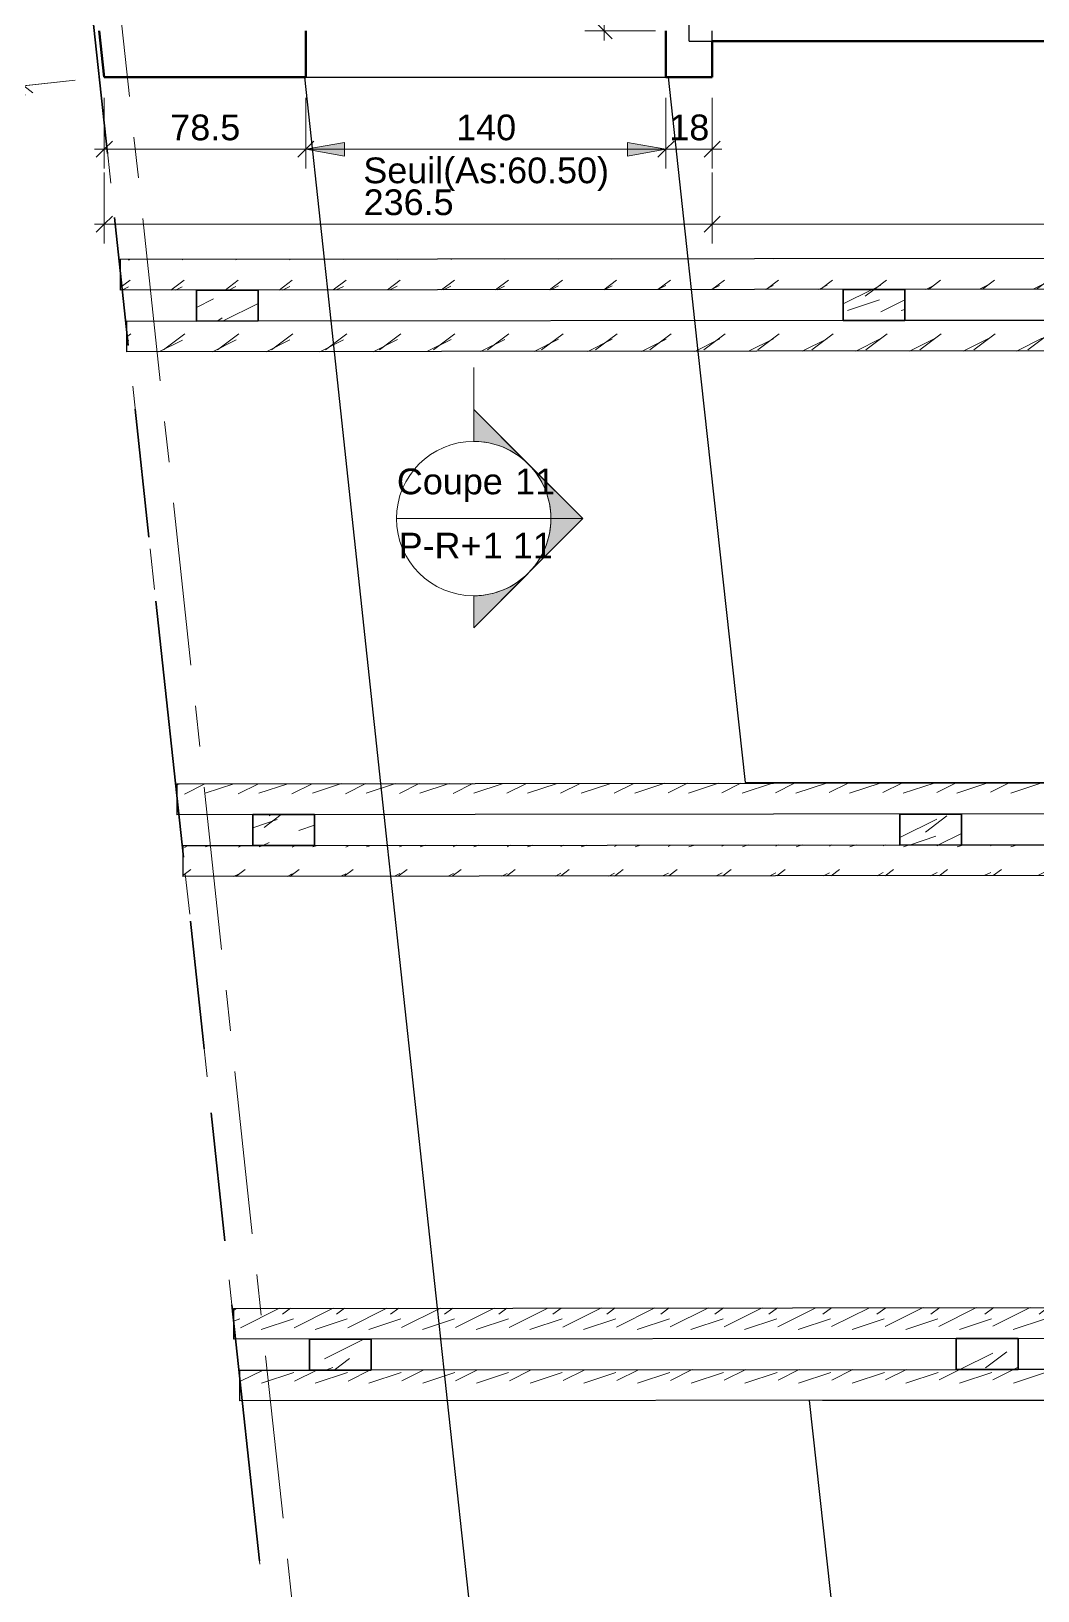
# Model space of a CAD drawing. Header units: metres. Extents: x 399 to 3028, y -427 to 863.
# Drawn here: x 404.52 to 408.43, y -398.77 to -392.71 of the extents above; entities that cross this region are included whole.
import ezdxf

# ---------------------------------------------------------------- set-up
doc = ezdxf.new("R2010")
doc.units = ezdxf.units.M
for name, pattern in [('Caché', [0.265, 0.175, -0.09]), ('Double tiret', [2.75, 1, -0.25, 0.5, -0.25, 0.5, -0.25]), ('Ligne de quadrillage', [1.11125, 0.635, -0.15875, 0.15875, -0.15875]), ('Tiret', [0.3175, 0.15875, -0.15875])]:
    doc.linetypes.add(name, pattern=pattern)
for name, color, linetype, lineweight in [('A-ANNO-DIMS', 211, 'Continuous', 9), ('A-ANNO-DIMS-50', 211, 'Continuous', 9), ('A-DETL', 90, 'Continuous', 18), ('A-FLOR', 192, 'Continuous', 18), ('A-WALL', 113, 'Continuous', 18), ('G-ANNO-SYMB', 111, 'Continuous', 9), ('L-SITE', 91, 'Double tiret', 35), ('S-BEAM', 12, 'Continuous', 18), ('S-COLS', 52, 'Continuous', 18), ('S-GRID', 1, 'Continuous', 9)]:
    doc.layers.add(name, color=color, linetype=linetype, lineweight=lineweight)
doc.styles.add('Arial', font='arial.ttf', dxfattribs={"height": 0.1})
doc.dimstyles.new('AES-_COTATION_1_50_2', dxfattribs={"dimscale": 0.3048, "dimtxt": 0.102026, "dimasz": 0.205052, "dimexe": 0.246063, "dimexo": 0.0625, "dimgap": 0.016404, "dimtad": 1, "dimdec": 1, "dimlfac": 100, "dimrnd": 0.5, "dimdsep": 46, "dimtxsty": 'Arial', "dimblk1": 'OBLIQUE', "dimblk2": 'OBLIQUE', "dimsah": 1, "dimcen": 0.09, "dimdle": 0.123031, "dimazin": 0, "dimtfac": 1, "dimtdec": 4, "dimtix": 1, "dimtmove": 0, "dimatfit": 3, "dimfxl": 0.656168, "dimfxlon": 1, "dimtvp": 1, "dimtolj": 1, "dimtzin": 0, "dimarcsym": 2})
doc.dimstyles.new('AES-_COTATION_1_50_3', dxfattribs={"dimscale": 0.3048, "dimtxt": 0.102026, "dimasz": 0.205052, "dimexe": 0.246063, "dimexo": 0.0625, "dimgap": 0.016404, "dimtad": 1, "dimdec": 1, "dimlfac": 100, "dimrnd": 0.5, "dimdsep": 46, "dimtxsty": 'Arial', "dimblk1": 'OBLIQUE', "dimblk2": 'OBLIQUE', "dimsah": 1, "dimcen": 0.09, "dimdle": 0.123031, "dimazin": 0, "dimtfac": 1, "dimtdec": 4, "dimtix": 1, "dimtmove": 0, "dimatfit": 3, "dimfxl": 0.656168, "dimfxlon": 1, "dimtvp": 1, "dimtolj": 1, "dimtzin": 0, "dimarcsym": 2})
doc.dimstyles.new('AES-_COTATION_Allège_1_50', dxfattribs={"dimscale": 0.3048, "dimtxt": 0.102026, "dimasz": 0.492126, "dimexe": 0.246063, "dimexo": 0.0625, "dimgap": 0.016404, "dimtad": 1, "dimdec": 1, "dimlfac": 100, "dimrnd": 0.5, "dimdsep": 46, "dimtxsty": 'Arial', "dimsah": 1, "dimcen": 0.09, "dimdle": 0.123031, "dimazin": 0, "dimtfac": 1, "dimtdec": 4, "dimtix": 1, "dimtmove": 0, "dimatfit": 3, "dimfxl": 0.656168, "dimfxlon": 1, "dimtvp": 1, "dimtolj": 1, "dimtzin": 0, "dimarcsym": 2})
pattern_1 = [(216.87, (-38.043, -42.857), (0.625199256, 0.416401117), [0.104, -0.937]), (206.565, (-37.918, -42.919), (-0.207954508, -0.207954136), [0.233, -0.233]), (198.435, (-37.918, -43.023), (-0.416471782, -0.20839447), [0.132, -0.527])]
pattern_2 = [(216.811, (-443.398, 355.445), (0.6256277112, 0.415757101), [0.104, -0.937]), (206.506, (-443.273, 355.383), (-0.208168537, -0.207739886), [0.233, -0.233]), (198.376, (-443.273, 355.279), (-0.416686154, -0.2079655), [0.132, -0.527])]
pattern_3 = [(216.811, (-443.18, 353.407), (0.6256277112, 0.415757101), [0.104, -0.937]), (206.506, (-443.055, 353.344), (-0.208168537, -0.207739886), [0.233, -0.233]), (198.376, (-443.055, 353.24), (-0.416686154, -0.2079655), [0.132, -0.527])]
pattern_4 = [(216.811, (-442.963, 351.369), (0.6256277112, 0.415757101), [0.104, -0.937]), (206.506, (-442.838, 351.306), (-0.208168537, -0.207739886), [0.233, -0.233]), (198.376, (-442.838, 351.202), (-0.416686154, -0.2079655), [0.132, -0.527])]

# ---------------------------------------------------------------- blocks, each defined once
blk = doc.blocks.new('P - AES_Poteau-V8-AES_EXE_BET_TZ_R_1_COF_0100-Plan coffrage PH R_1 Diffusion')
at = {"layer": 'S-COLS'}
h = blk.add_hatch(dxfattribs=at)
h.set_pattern_fill('FP_10', color=34, style=0, pattern_type=2)
h.set_pattern_definition(pattern_2)
h.paths.add_polyline_path([(-0.12, -0.06), (0.12, -0.06), (0.12, 0.06), (-0.12, 0.0598), (-0.12, -0.06)])
h = blk.add_hatch(dxfattribs=at)
h.set_pattern_fill('FP_10', color=34, style=0, pattern_type=2)
h.set_pattern_definition(pattern_2)
h.paths.add_polyline_path([(-0.12, -0.06), (0.12, -0.06), (0.12, 0.06), (-0.12, 0.0598), (-0.12, -0.06)])
at = {"layer": 'S-COLS', "color": 44, "lineweight": 35}
for p, q in [((-0.12, 0.06), (0.12, 0.06)), ((-0.12, -0.06), (-0.12, 0.06)), ((0.12, 0.06), (0.12, -0.06)), ((0.12, -0.06), (-0.12, -0.06))]:
    blk.add_line(p, q, dxfattribs=at)
blk = doc.blocks.new('P - AES_Poteau-V9-AES_EXE_BET_TZ_R_1_COF_0100-Plan coffrage PH R_1 Diffusion')
at = {"layer": 'S-COLS'}
h = blk.add_hatch(dxfattribs=at)
h.set_pattern_fill('FP_11', color=34, style=0, pattern_type=2)
h.set_pattern_definition(pattern_3)
h.paths.add_polyline_path([(-0.12, -0.06), (0.12, -0.06), (0.12, 0.06), (-0.12, 0.0598), (-0.12, -0.06)])
h = blk.add_hatch(dxfattribs=at)
h.set_pattern_fill('FP_11', color=34, style=0, pattern_type=2)
h.set_pattern_definition(pattern_3)
h.paths.add_polyline_path([(-0.12, -0.06), (0.12, -0.06), (0.12, 0.06), (-0.12, 0.0598), (-0.12, -0.06)])
at = {"layer": 'S-COLS', "color": 44, "lineweight": 35}
for p, q in [((-0.12, 0.06), (0.12, 0.06)), ((-0.12, -0.06), (-0.12, 0.06)), ((0.12, 0.06), (0.12, -0.06)), ((0.12, -0.06), (-0.12, -0.06))]:
    blk.add_line(p, q, dxfattribs=at)
blk = doc.blocks.new('P - AES_Poteau-V10-AES_EXE_BET_TZ_R_1_COF_0100-Plan coffrage PH R_1 Diffusion')
at = {"layer": 'S-COLS'}
h = blk.add_hatch(dxfattribs=at)
h.set_pattern_fill('FP_12', color=34, style=0, pattern_type=2)
h.set_pattern_definition(pattern_4)
h.paths.add_polyline_path([(-0.12, -0.06), (0.12, -0.06), (0.12, 0.06), (-0.12, 0.0598), (-0.12, -0.06)])
h = blk.add_hatch(dxfattribs=at)
h.set_pattern_fill('FP_12', color=34, style=0, pattern_type=2)
h.set_pattern_definition(pattern_4)
h.paths.add_polyline_path([(-0.12, -0.06), (0.12, -0.06), (0.12, 0.06), (-0.12, 0.0598), (-0.12, -0.06)])
at = {"layer": 'S-COLS', "color": 44, "lineweight": 35}
for p, q in [((-0.12, 0.06), (0.12, 0.06)), ((-0.12, -0.06), (-0.12, 0.06)), ((0.12, 0.06), (0.12, -0.06)), ((0.12, -0.06), (-0.12, -0.06))]:
    blk.add_line(p, q, dxfattribs=at)
blk = doc.blocks.new('Family - ___-883270-AES_EXE_BET_TZ_R_1_COF_0100-Plan coffrage PH R_1 Diffusion')
at = {"layer": 'A-DETL', "linetype": 'Tiret'}
blk.add_line((441.0484, -340.5755), (447.9666, -373.0035), dxfattribs=at)
at = {"layer": 'L-SITE'}
blk.add_line((441.0484, -340.5755), (447.9666, -373.0035), dxfattribs=at)
blk = doc.blocks.new('Coupe - M_Section Head - Filled-24181-AES_EXE_BET_TZ_R_1_COF_0100-Plan coffrage PH R_1 Diffusion')
at = {"layer": 'G-ANNO-SYMB'}
h = blk.add_hatch(color=256, dxfattribs=at)
edge = h.paths.add_edge_path()
edge.add_line((-0.006, 0.00849), (-0.006, 0.006))
edge.add_arc((-0.006, 0), 0.006, 90, 135)
edge.add_line((-0.01024, 0.00424), (-0.006, 0.00849))
h = blk.add_hatch(color=256, dxfattribs=at)
edge = h.paths.add_edge_path()
edge.add_line((-0.006, 0.00849), (-0.00176, 0.00424))
edge.add_arc((-0.006, 0), 0.006, 45, 90)
edge.add_line((-0.006, 0.006), (-0.006, 0.00849))
h = blk.add_hatch(color=256, dxfattribs=at)
edge = h.paths.add_edge_path()
edge.add_line((-0.01449, 0), (-0.01024, 0.00424))
edge.add_arc((-0.006, 0), 0.006, 135, 180)
edge.add_line((-0.012, 0), (-0.01449, 0))
h = blk.add_hatch(color=256, dxfattribs=at)
edge = h.paths.add_edge_path()
edge.add_line((0.00249, 0), (0, 0))
edge.add_arc((-0.006, 0), 0.006, 360, 405)
edge.add_line((-0.00176, 0.00424), (0.00249, 0))
at = {"layer": 'G-ANNO-SYMB', "lineweight": 18}
for p, q in [((-0.006, 0.00849), (-0.01449, 0)), ((-0.006, 0.00849), (-0.01024, 0.00424)), ((-0.006, 0.00849), (0.00249, 0)), ((-0.006, 0.006), (-0.006, 0.00849)), ((-0.006, 0.00849), (-0.006, 0.006)), ((-0.00176, 0.00424), (-0.006, 0.00849)), ((-0.01024, 0.00424), (-0.01449, 0)), ((0.00249, 0), (-0.00176, 0.00424)), ((-0.01449, 0), (-0.012, 0)), ((0, 0), (0.00249, 0)), ((-0.012, 0), (-0.01449, 0)), ((0, 0), (0.00249, 0))]:
    blk.add_line(p, q, dxfattribs=at)
for start, end in [(360, 180), (90, 135), (45, 90), (135, 180), (360, 45), (180, 360)]:
    blk.add_arc((-0.006, 0), 0.006, start, end, dxfattribs=at)
blk = doc.blocks.new('DIMBLOCK328-AES_EXE_BET_TZ_R_1_COF_0100-Plan coffrage PH R_1 Diffusion')
at = {"layer": 'A-ANNO-DIMS-50', "transparency": 16777216}
for p, q in [((404.4794, -390.9664), (404.206, -390.9959)), ((404.2806, -390.9878), (404.2462, -390.9601)), ((404.2766, -390.9505), (404.4929, -392.9548)), ((404.2806, -390.9878), (404.4794, -390.9664)), ((404.2806, -390.9878), (404.315, -391.0155)), ((404.6877, -392.8961), (404.4143, -392.9256)), ((404.4889, -392.9175), (404.4545, -392.8898)), ((404.4889, -392.9175), (404.6877, -392.8961)), ((404.4889, -392.9175), (404.5233, -392.9453))]:
    blk.add_line(p, q, dxfattribs=at)
at = {"layer": 'A-ANNO-DIMS-50', "color": 0, "transparency": 16777216, "insert": (404.5064, -391.8235), "char_height": 0.1, "width": 0.276883, "attachment_point": 1, "rotation": 276.16056, "line_spacing_factor": 0.941778, "style": 'Arial'}
blk.add_mtext('194', dxfattribs=at)
blk = doc.blocks.new('_Oblique')
at = {"color": 0, "linetype": 'ByBlock', "lineweight": -2}
blk.add_line((-0.5, -0.5), (0.5, 0.5), dxfattribs=at)
blk = doc.blocks.new('DIMBLOCK329-AES_EXE_BET_TZ_R_1_COF_0100-Plan coffrage PH R_1 Diffusion')
at = {"layer": 'A-ANNO-DIMS-50', "transparency": 16777216}
for p, q in [((404.8015, -392.964), (404.8015, -393.239)), ((404.8015, -393.164), (404.8015, -392.964)), ((405.5846, -392.964), (405.5846, -393.239)), ((405.5846, -393.164), (405.5846, -392.964)), ((404.764, -393.164), (405.6221, -393.164)), ((404.8015, -393.164), (404.7703, -393.1953)), ((404.8015, -393.164), (404.8328, -393.1328)), ((405.5846, -393.164), (405.5533, -393.1953)), ((405.5846, -393.164), (405.6158, -393.1328))]:
    blk.add_line(p, q, dxfattribs=at)
at = {"layer": 'A-ANNO-DIMS-50', "color": 0, "transparency": 16777216, "insert": (405.0581, -393.0292), "char_height": 0.1, "width": 0.323972, "attachment_point": 1, "line_spacing_factor": 0.941778, "style": 'Arial'}
blk.add_mtext('78.5', dxfattribs=at)
blk = doc.blocks.new('DIMBLOCK330-AES_EXE_BET_TZ_R_1_COF_0100-Plan coffrage PH R_1 Diffusion')
at = {"layer": 'A-ANNO-DIMS-50', "transparency": 16777216}
for points in [[(405.5846, -393.164), (405.7346, -393.1905), (405.7346, -393.1376)], [(406.9846, -393.164), (406.8346, -393.1376), (406.8346, -393.1905)]]:
    blk.add_hatch(color=256, dxfattribs=at).paths.add_polyline_path(points)
for p, q in [((405.5846, -392.964), (405.5846, -393.239)), ((405.5846, -393.164), (405.5846, -392.964)), ((406.9846, -392.964), (406.9846, -393.239)), ((406.9846, -393.164), (406.9846, -392.964)), ((405.5471, -393.164), (407.0221, -393.164)), ((405.7346, -393.1376), (405.5846, -393.164)), ((405.5846, -393.164), (405.7346, -393.1905)), ((405.7346, -393.1905), (405.7346, -393.1376)), ((406.9846, -393.164), (406.8346, -393.1376)), ((406.8346, -393.1376), (406.8346, -393.1905)), ((406.8346, -393.1905), (406.9846, -393.164))]:
    blk.add_line(p, q, dxfattribs=at)
at = {"layer": 'A-ANNO-DIMS-50', "color": 0, "transparency": 16777216, "char_height": 0.1, "attachment_point": 1, "line_spacing_factor": 0.941778, "style": 'Arial'}
for s, insert, width in [('140', (406.1692, -393.0292), 0.276883), ('Seuil(As:60.50)', (405.8082, -393.1962), 1.143318)]:
    blk.add_mtext(s, dxfattribs=dict(at, insert=insert, width=width))
blk = doc.blocks.new('DIMBLOCK331-AES_EXE_BET_TZ_R_1_COF_0100-Plan coffrage PH R_1 Diffusion')
at = {"layer": 'A-ANNO-DIMS-50', "transparency": 16777216}
for p, q in [((406.9846, -392.964), (406.9846, -393.239)), ((406.9846, -393.164), (406.9846, -392.964)), ((407.1645, -392.964), (407.1645, -393.239)), ((407.1645, -393.164), (407.1645, -392.964)), ((406.9471, -393.164), (407.202, -393.164)), ((406.9846, -393.164), (406.9533, -393.1953)), ((406.9846, -393.164), (407.0158, -393.1328)), ((407.1645, -393.164), (407.1332, -393.1953)), ((407.1645, -393.164), (407.1957, -393.1328))]:
    blk.add_line(p, q, dxfattribs=at)
at = {"layer": 'A-ANNO-DIMS-50', "color": 0, "transparency": 16777216, "insert": (406.9976, -393.0292), "char_height": 0.1, "width": 0.184588, "attachment_point": 1, "line_spacing_factor": 0.941778, "style": 'Arial'}
blk.add_mtext('18', dxfattribs=at)
blk = doc.blocks.new('DIMBLOCK701-AES_EXE_BET_TZ_R_1_COF_0100-Plan coffrage PH R_1 Diffusion')
at = {"layer": 'A-ANNO-DIMS-50', "transparency": 16777216}
for p, q in [((406.9443, -390.0378), (406.6693, -390.0378)), ((406.7443, -390.0378), (406.7131, -390.0065)), ((406.7443, -390.0003), (406.7443, -392.7413)), ((406.7443, -390.0378), (406.7756, -390.069)), ((406.7443, -390.0378), (406.9443, -390.0378)), ((406.9443, -392.7038), (406.6693, -392.7038)), ((406.7443, -392.7038), (406.7131, -392.6726)), ((406.7443, -392.7038), (406.7756, -392.7351)), ((406.7443, -392.7038), (406.9443, -392.7038))]:
    blk.add_line(p, q, dxfattribs=at)
at = {"layer": 'A-ANNO-DIMS-50', "color": 0, "transparency": 16777216, "insert": (406.6095, -391.5442), "char_height": 0.1, "width": 0.416266, "attachment_point": 1, "rotation": 90, "line_spacing_factor": 0.941778, "style": 'Arial'}
blk.add_mtext('266.5', dxfattribs=at)
blk = doc.blocks.new('DIMBLOCK799-AES_EXE_BET_TZ_R_1_COF_0100-Plan coffrage PH R_1 Diffusion')
at = {"layer": 'A-ANNO-DIMS-50', "transparency": 16777216}
for p, q in [((404.8015, -393.2549), (404.8015, -393.5299)), ((404.8015, -393.4549), (404.8015, -393.2549)), ((407.1645, -393.2549), (407.1645, -393.5299)), ((407.1645, -393.4549), (407.1645, -393.2549)), ((404.8015, -393.4549), (404.8328, -393.4237)), ((407.1645, -393.4549), (407.1957, -393.4237)), ((404.764, -393.4549), (407.1645, -393.4549)), ((404.8015, -393.4549), (404.7703, -393.4862)), ((407.1645, -393.4549), (407.1332, -393.4862))]:
    blk.add_line(p, q, dxfattribs=at)
at = {"layer": 'A-ANNO-DIMS-50', "color": 0, "transparency": 16777216, "insert": (405.8095, -393.3201), "char_height": 0.1, "width": 0.416266, "attachment_point": 1, "line_spacing_factor": 0.941778, "style": 'Arial'}
blk.add_mtext('236.5', dxfattribs=at)
blk = doc.blocks.new('DIMBLOCK800-AES_EXE_BET_TZ_R_1_COF_0100-Plan coffrage PH R_1 Diffusion')
at = {"layer": 'A-ANNO-DIMS-50', "transparency": 16777216}
for p, q in [((407.1645, -393.2549), (407.1645, -393.5299)), ((407.1645, -393.4549), (407.1645, -393.2549)), ((410.4907, -393.2549), (410.4907, -393.5299)), ((410.4907, -393.4549), (410.4907, -393.2549)), ((407.1645, -393.4549), (407.1957, -393.4237)), ((410.4907, -393.4549), (410.5219, -393.4237)), ((407.1645, -393.4549), (407.1332, -393.4862)), ((407.1645, -393.4549), (410.5282, -393.4549)), ((410.4907, -393.4549), (410.4594, -393.4862))]:
    blk.add_line(p, q, dxfattribs=at)
at = {"layer": 'A-ANNO-DIMS-50', "color": 0, "transparency": 16777216, "insert": (408.6541, -393.3201), "char_height": 0.1, "width": 0.416266, "attachment_point": 1, "line_spacing_factor": 0.941778, "style": 'Arial'}
blk.add_mtext('332.5', dxfattribs=at)

msp = doc.modelspace()

# ---------------------------------------------------------------- hatches: boundary and pattern name
at = {"layer": 'S-BEAM'}
h = msp.add_hatch(dxfattribs=at)
h.set_pattern_fill('FP_1', color=9, style=0, pattern_type=2)
h.set_pattern_definition(pattern_1)
h.paths.add_polyline_path([(404.8638, -393.7117), (410.4907, -393.706), (410.4906, -393.586), (404.8637, -393.5917)])
h = msp.add_hatch(dxfattribs=at)
h.set_pattern_fill('FP_1', color=9, style=0, pattern_type=2)
h.set_pattern_definition(pattern_1)
h.paths.add_polyline_path([(404.8638, -393.7117), (410.4907, -393.706), (410.4906, -393.586), (404.8637, -393.5917)])
h = msp.add_hatch(dxfattribs=at)
h.set_pattern_fill('FP_1', color=9, style=0, pattern_type=2)
h.set_pattern_definition(pattern_1)
h.paths.add_polyline_path([(404.8875, -393.9517), (410.4907, -393.946), (410.4906, -393.826), (407.9135, -393.8286), (407.9135, -393.8293), (407.6735, -393.8293), (407.6734, -393.8289), (404.8874, -393.8317)])
h = msp.add_hatch(dxfattribs=at)
h.set_pattern_fill('FP_1', color=9, style=0, pattern_type=2)
h.set_pattern_definition(pattern_1)
h.paths.add_polyline_path([(404.8875, -393.9517), (410.4907, -393.946), (410.4906, -393.826), (407.9135, -393.8286), (407.9135, -393.8293), (407.6735, -393.8293), (407.6734, -393.8289), (404.8874, -393.8317)])
h = msp.add_hatch(dxfattribs=at)
h.set_pattern_fill('FP_1', color=9, style=0, pattern_type=2)
h.set_pattern_definition(pattern_1)
h.paths.add_polyline_path([(405.0835, -395.7499), (410.4907, -395.7444), (410.4906, -395.6244), (405.0834, -395.6299)])
h = msp.add_hatch(dxfattribs=at)
h.set_pattern_fill('FP_1', color=9, style=0, pattern_type=2)
h.set_pattern_definition(pattern_1)
h.paths.add_polyline_path([(405.0835, -395.7499), (410.4907, -395.7444), (410.4906, -395.6244), (405.0834, -395.6299)])
h = msp.add_hatch(dxfattribs=at)
h.set_pattern_fill('FP_1', color=9, style=0, pattern_type=2)
h.set_pattern_definition(pattern_1)
h.paths.add_polyline_path([(405.1072, -395.9899), (410.4907, -395.9844), (410.4906, -395.8644), (408.1332, -395.8668), (408.1332, -395.8675), (407.8932, -395.8675), (407.8931, -395.867), (405.1071, -395.8699)])
h = msp.add_hatch(dxfattribs=at)
h.set_pattern_fill('FP_1', color=9, style=0, pattern_type=2)
h.set_pattern_definition(pattern_1)
h.paths.add_polyline_path([(405.1072, -395.9899), (410.4907, -395.9844), (410.4906, -395.8644), (408.1332, -395.8668), (408.1332, -395.8675), (407.8932, -395.8675), (407.8931, -395.867), (405.1071, -395.8699)])
h = msp.add_hatch(dxfattribs=at)
h.set_pattern_fill('FP_1', color=9, style=0, pattern_type=2)
h.set_pattern_definition(pattern_1)
h.paths.add_polyline_path([(405.3032, -397.7881), (410.4907, -397.7828), (410.4907, -397.6628), (405.3031, -397.6681)])
h = msp.add_hatch(dxfattribs=at)
h.set_pattern_fill('FP_1', color=9, style=0, pattern_type=2)
h.set_pattern_definition(pattern_1)
h.paths.add_polyline_path([(405.3032, -397.7881), (410.4907, -397.7828), (410.4907, -397.6628), (405.3031, -397.6681)])
h = msp.add_hatch(dxfattribs=at)
h.set_pattern_fill('FP_1', color=9, style=0, pattern_type=2)
h.set_pattern_definition(pattern_1)
h.paths.add_polyline_path([(405.3269, -398.0281), (410.4907, -398.0228), (410.4907, -397.9028), (408.3529, -397.905), (408.3529, -397.9057), (408.1129, -397.9057), (408.1128, -397.9052), (405.3268, -397.9081)])
h = msp.add_hatch(dxfattribs=at)
h.set_pattern_fill('FP_1', color=9, style=0, pattern_type=2)
h.set_pattern_definition(pattern_1)
h.paths.add_polyline_path([(405.3269, -398.0281), (410.4907, -398.0228), (410.4907, -397.9028), (408.3529, -397.905), (408.3529, -397.9057), (408.1129, -397.9057), (408.1128, -397.9052), (405.3268, -397.9081)])
at = {"layer": 'S-COLS'}
h = msp.add_hatch(dxfattribs=at)
h.set_pattern_fill('FP_1', color=34, style=0, pattern_type=2)
h.set_pattern_definition(pattern_1)
h.paths.add_polyline_path([(407.6735, -393.8295), (407.9135, -393.8293), (407.9134, -393.7093), (407.6734, -393.7095), (407.6735, -393.8293)])
h = msp.add_hatch(dxfattribs=at)
h.set_pattern_fill('FP_1', color=34, style=0, pattern_type=2)
h.set_pattern_definition(pattern_1)
h.paths.add_polyline_path([(407.6735, -393.8295), (407.9135, -393.8293), (407.9134, -393.7093), (407.6734, -393.7095), (407.6735, -393.8293)])
h = msp.add_hatch(dxfattribs=at)
h.set_pattern_fill('FP_1', color=34, style=0, pattern_type=2)
h.set_pattern_definition(pattern_1)
h.paths.add_polyline_path([(407.8932, -395.8677), (408.1332, -395.8675), (408.1331, -395.7475), (407.8931, -395.7477), (407.8932, -395.8675)])
h = msp.add_hatch(dxfattribs=at)
h.set_pattern_fill('FP_1', color=34, style=0, pattern_type=2)
h.set_pattern_definition(pattern_1)
h.paths.add_polyline_path([(407.8932, -395.8677), (408.1332, -395.8675), (408.1331, -395.7475), (407.8931, -395.7477), (407.8932, -395.8675)])
h = msp.add_hatch(dxfattribs=at)
h.set_pattern_fill('FP_1', color=34, style=0, pattern_type=2)
h.set_pattern_definition(pattern_1)
h.paths.add_polyline_path([(408.1129, -397.9059), (408.3529, -397.9057), (408.3528, -397.7857), (408.1128, -397.7859), (408.1129, -397.9057)])
h = msp.add_hatch(dxfattribs=at)
h.set_pattern_fill('FP_1', color=34, style=0, pattern_type=2)
h.set_pattern_definition(pattern_1)
h.paths.add_polyline_path([(408.1129, -397.9059), (408.3529, -397.9057), (408.3528, -397.7857), (408.1128, -397.7859), (408.1129, -397.9057)])

# ---------------------------------------------------------------- linework, layer by layer
at = {"layer": 'A-FLOR', "color": 31, "lineweight": 25}
for p, q in [((405.6568, -393.5909), (405.5804, -392.8838)), ((405.5804, -392.8838), (406.9927, -392.8838)), ((406.9927, -392.8838), (407.0697, -393.5895)), ((405.6827, -393.8309), (405.6697, -393.7109)), ((407.0828, -393.7095), (407.0959, -393.8294)), ((405.8769, -395.6291), (405.6957, -393.9509)), ((407.109, -393.9494), (407.2919, -395.6249)), ((407.2919, -395.6249), (410.1844, -395.6247)), ((405.9028, -395.8691), (405.8898, -395.7491)), ((406.0969, -397.6673), (405.9157, -395.9891)), ((406.1229, -397.9073), (406.1099, -397.7873)), ((406.317, -399.7055), (406.1358, -398.0273)), ((407.541, -398.0258), (407.7246, -399.7041)), ((410.4907, -398.0256), (407.7683, -398.0256))]:
    msp.add_line(p, q, dxfattribs=at)
at = {"layer": 'A-FLOR', "color": 31, "linetype": 'Caché', "lineweight": 25}
for p, q in [((405.6697, -393.7109), (405.6568, -393.591)), ((407.0697, -393.5895), (407.0828, -393.7094)), ((405.6957, -393.9508), (405.6827, -393.8309)), ((407.0959, -393.8295), (407.109, -393.9494)), ((405.8898, -395.7491), (405.8769, -395.6292)), ((405.9157, -395.989), (405.9028, -395.8691)), ((406.1099, -397.7872), (406.097, -397.6674)), ((406.1358, -398.0272), (406.1229, -397.9073)), ((407.7682, -398.0256), (407.541, -398.0256)), ((407.541, -398.0256), (407.541, -398.0258))]:
    msp.add_line(p, q, dxfattribs=at)
at = {"layer": 'A-WALL', "color": 3, "lineweight": 25}
for p, q in [((407.0745, -392.7445), (407.0745, -392.5645)), ((406.9845, -392.7038), (406.9845, -392.7445)), ((407.1645, -392.7445), (407.1645, -392.7038)), ((407.1645, -392.7445), (407.1645, -392.7038)), ((406.9845, -392.7445), (406.9845, -392.8838)), ((407.0745, -392.7445), (407.1645, -392.7445)), ((405.5846, -392.8838), (406.9845, -392.8838))]:
    msp.add_line(p, q, dxfattribs=at)
at = {"layer": 'A-WALL', "color": 2, "lineweight": 50}
for p, q in [((404.8015, -392.8838), (404.7821, -392.7038)), ((405.5846, -392.7038), (405.5846, -392.8838)), ((406.9846, -392.8838), (406.9846, -392.7038)), ((407.1645, -392.7445), (407.1645, -392.8838)), ((410.4906, -392.7445), (407.1645, -392.7445)), ((405.5846, -392.8838), (404.8015, -392.8838)), ((407.1645, -392.8838), (406.9846, -392.8838))]:
    msp.add_line(p, q, dxfattribs=at)
at = {"layer": 'G-ANNO-SYMB'}
msp.add_line((406.2373, -394.2993), (406.2373, -394.012), dxfattribs=at)
at = {"layer": 'G-ANNO-SYMB', "lineweight": 18}
msp.add_line((405.9373, -394.5993), (406.5373, -394.5993), dxfattribs=at)
at = {"layer": 'S-BEAM', "color": 24, "lineweight": 25}
for p, q in [((404.8637, -393.5917), (410.4906, -393.586)), ((404.8637, -393.5917), (404.8638, -393.7117)), ((410.4907, -393.706), (404.8638, -393.7117)), ((404.8874, -393.8317), (405.1594, -393.8314)), ((404.8874, -393.8317), (404.8875, -393.9517)), ((405.1595, -393.8314), (405.3994, -393.8312)), ((405.3994, -393.8312), (407.6735, -393.8289)), ((407.6735, -393.8289), (407.6735, -393.8295)), ((407.6735, -393.8295), (407.9135, -393.8293)), ((407.9135, -393.8286), (410.4906, -393.826)), ((407.9135, -393.8293), (407.9135, -393.8286)), ((410.4907, -393.946), (404.8875, -393.9517)), ((405.0834, -395.6299), (410.4906, -395.6244)), ((405.0834, -395.6299), (405.0835, -395.7499)), ((410.4907, -395.7444), (405.0835, -395.7499)), ((405.1071, -395.8699), (405.3791, -395.8696)), ((405.1071, -395.8699), (405.1072, -395.9899)), ((405.3791, -395.8696), (405.619, -395.8694)), ((405.6191, -395.8694), (407.8932, -395.867)), ((407.8932, -395.867), (407.8932, -395.8677)), ((407.8932, -395.8677), (408.1332, -395.8675)), ((408.1332, -395.8668), (410.4906, -395.8644)), ((408.1332, -395.8675), (408.1332, -395.8668)), ((410.4907, -395.9844), (405.1072, -395.9899)), ((405.3031, -397.6681), (410.4907, -397.6628)), ((405.3031, -397.6681), (405.3032, -397.7881)), ((410.4907, -397.7828), (405.3032, -397.7881)), ((405.3268, -397.9081), (405.5988, -397.9078)), ((405.3268, -397.9081), (405.3269, -398.0281)), ((405.5988, -397.9078), (405.8387, -397.9076)), ((405.8388, -397.9076), (408.1129, -397.9052)), ((408.1129, -397.9052), (408.1129, -397.9059)), ((408.1129, -397.9059), (408.3529, -397.9057)), ((408.3529, -397.905), (410.4907, -397.9028)), ((408.3529, -397.9057), (408.3529, -397.905)), ((410.4907, -398.0228), (405.3269, -398.0281))]:
    msp.add_line(p, q, dxfattribs=at)
at = {"layer": 'S-COLS', "color": 44, "lineweight": 35}
for p, q in [((407.6734, -393.7095), (407.9134, -393.7093)), ((407.6735, -393.8295), (407.6734, -393.7095)), ((407.9134, -393.7093), (407.9135, -393.8293)), ((407.9135, -393.8293), (407.6735, -393.8295)), ((407.8931, -395.7477), (408.1331, -395.7475)), ((407.8932, -395.8677), (407.8931, -395.7477)), ((408.1331, -395.7475), (408.1332, -395.8675)), ((408.1332, -395.8675), (407.8932, -395.8677)), ((408.1128, -397.7859), (408.3528, -397.7857)), ((408.1129, -397.9059), (408.1128, -397.7859)), ((408.3528, -397.7857), (408.3529, -397.9057)), ((408.3529, -397.9057), (408.1129, -397.9059))]:
    msp.add_line(p, q, dxfattribs=at)
at = {"layer": 'S-GRID', "linetype": 'Ligne de quadrillage'}
msp.add_line((403.5199, -380.1753), (408.2565, -424.0576), dxfattribs=at)

# ---------------------------------------------------------------- block references
at = {"layer": 'G-ANNO-SYMB', "lineweight": 18, "extrusion": (0, 0, -1), "xscale": 49.99999999999997, "yscale": 49.99999999999997, "zscale": 49.99999999999997, "rotation": 89.99914936302012}
msp.add_blockref('Coupe - M_Section Head - Filled-24181-AES_EXE_BET_TZ_R_1_COF_0100-Plan coffrage PH R_1 Diffusion', (-406.2373, -394.2993), dxfattribs=at)
at = {"layer": 'L-SITE', "linetype": 'Tiret', "lineweight": 18, "rotation": 354.117617010805}
msp.add_blockref('Family - ___-883270-AES_EXE_BET_TZ_R_1_COF_0100-Plan coffrage PH R_1 Diffusion', (0, 0), dxfattribs=at)
at = {"layer": 'S-COLS', "color": 24, "lineweight": 25, "rotation": 0.05869832699800914}
for name, p in [('P - AES_Poteau-V10-AES_EXE_BET_TZ_R_1_COF_0100-Plan coffrage PH R_1 Diffusion', (405.2794, -393.7714)), ('P - AES_Poteau-V9-AES_EXE_BET_TZ_R_1_COF_0100-Plan coffrage PH R_1 Diffusion', (405.499, -395.8096)), ('P - AES_Poteau-V8-AES_EXE_BET_TZ_R_1_COF_0100-Plan coffrage PH R_1 Diffusion', (405.7187, -397.8478))]:
    msp.add_blockref(name, p, dxfattribs=at)

# ---------------------------------------------------------------- texts
at = {"layer": 'G-ANNO-SYMB', "char_height": 0.1, "attachment_point": 1, "style": 'Arial'}
for s, insert, width in [('Coupe ', (405.9387, -394.4049), 0.557173), ('11', (406.3984, -394.4049), 0.192405), ('P-R+', (405.9454, -394.6543), 0.396835), ('1 11', (406.2728, -394.6543), 0.336709)]:
    msp.add_mtext(s, dxfattribs=dict(at, insert=insert, width=width))

# ---------------------------------------------------------------- dimensions: what is measured, and where the dimension line sits
at = {"layer": 'A-ANNO-DIMS'}
for base, p1, p2, angle, dimstyle, override, picture, middle in [((406.7443, -392.7038), (406.9443, -390.0378), (406.9443, -392.7038), 90, 'AES-_COTATION_1_50_3', {"dimpost": '<>', "dimfxl": 2.66605}, 'DIMBLOCK701-AES_EXE_BET_TZ_R_1_COF_0100-Plan coffrage PH R_1 Diffusion', (406.6883, -391.3708)), ((404.4889, -392.9175), (404.4794, -390.9664), (404.6877, -392.8961), 276.16056, 'AES-_COTATION_1_50_2', {"dimpost": '<>', "dimfxl": 1.940929}, 'DIMBLOCK328-AES_EXE_BET_TZ_R_1_COF_0100-Plan coffrage PH R_1 Diffusion', (404.4405, -391.9467)), ((405.5846, -393.164), (404.8015, -392.964), (405.5846, -392.964), 0, 'AES-_COTATION_1_50_2', {"dimpost": '<>', "dimfxl": 0.783088}, 'DIMBLOCK329-AES_EXE_BET_TZ_R_1_COF_0100-Plan coffrage PH R_1 Diffusion', (405.193, -393.108)), ((407.1645, -393.164), (406.9846, -392.964), (407.1645, -392.964), 0, 'AES-_COTATION_1_50_2', {"dimpost": '<>', "dimfxl": 0.179879}, 'DIMBLOCK331-AES_EXE_BET_TZ_R_1_COF_0100-Plan coffrage PH R_1 Diffusion', (407.0745, -393.108))]:
    dim = msp.add_linear_dim(base=base, p1=p1, p2=p2, angle=angle, dimstyle=dimstyle, override=override, dxfattribs=at)
    dim.commit()
    dim.dimension.update_dxf_attribs({"geometry": picture, "text_midpoint": middle})
dim = msp.add_linear_dim(base=(406.9846, -393.164), p1=(405.5846, -392.964), p2=(406.9846, -392.964), text='<>\\XSeuil(As:60.50)', dimstyle='AES-_COTATION_Allège_1_50', override={"dimpost": '<>', "dimfxl": 1.4}, dxfattribs=at)
dim.commit()
dim.dimension.update_dxf_attribs({"geometry": 'DIMBLOCK330-AES_EXE_BET_TZ_R_1_COF_0100-Plan coffrage PH R_1 Diffusion', "text_midpoint": (406.2846, -393.164)})
for base, p1, p2, override, picture, middle in [((407.1645, -393.4549), (404.8015, -393.2549), (407.1645, -393.2549), {"dimpost": '<>', "dimfxl": 2.362967}, 'DIMBLOCK799-AES_EXE_BET_TZ_R_1_COF_0100-Plan coffrage PH R_1 Diffusion', (405.983, -393.3989)), ((410.4907, -393.4549), (407.1645, -393.2549), (410.4907, -393.2549), {"dimpost": '<>', "dimfxl": 3.326187}, 'DIMBLOCK800-AES_EXE_BET_TZ_R_1_COF_0100-Plan coffrage PH R_1 Diffusion', (408.8276, -393.3989))]:
    dim = msp.add_linear_dim(base=base, p1=p1, p2=p2, dimstyle='AES-_COTATION_1_50_3', override=override, dxfattribs=at)
    dim.commit()
    dim.dimension.update_dxf_attribs({"geometry": picture, "text_midpoint": middle})

doc.saveas('drawing.dxf')
